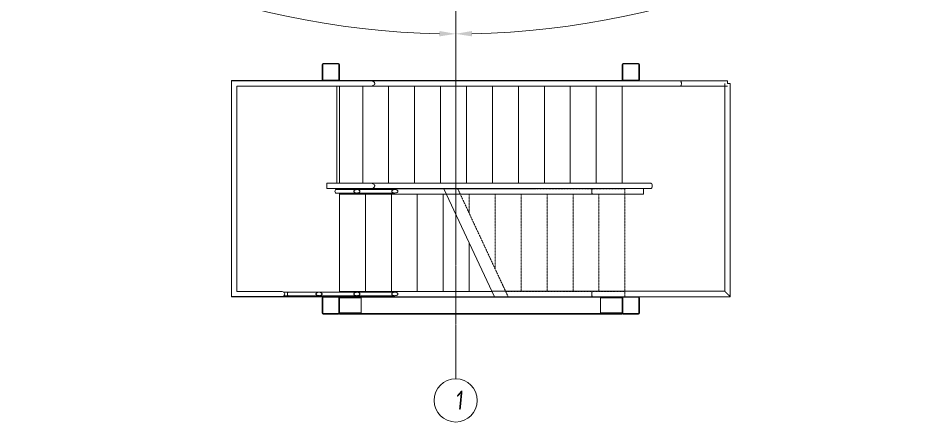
# Model space of a CAD drawing. Header units: millimetres. Extents: x 223 to 163467, y -12002 to 99672.
# Drawn here: x 103883 to 112207, y 8123 to 11862 of the extents above; entities that cross this region are included whole.
import ezdxf

# ---------------------------------------------------------------- set-up
doc = ezdxf.new("R2010")
doc.units = ezdxf.units.MM
for name, pattern in [('ADSK_Линия сетки', [21, 12, -3, 3, -3]), ('Сверху', [3.96875, 2.38125, -1.5875]), ('Скрытая_2_', [7.14375, 4.7625, -2.38125])]:
    doc.linetypes.add(name, pattern=pattern)
for name, color, linetype, lineweight in [('A-ANNO-DIMS', 7, 'Continuous', 9), ('A-FLOR', 7, 'Continuous', 9), ('S-BEAM', 7, 'Continuous', 9), ('S-COLS', 7, 'Continuous', 9), ('S-FSTN', 7, 'Continuous', 9), ('S-GRID', 7, 'Continuous', 9), ('S-GRID-IDEN', 7, 'Continuous', 9), ('S-STRS', 7, 'Continuous', 9), ('S-STRS-MBND', 7, 'Сверху', 9), ('Ограждение', 7, 'Continuous', 9)]:
    doc.layers.add(name, color=color, linetype=linetype, lineweight=lineweight)
doc.styles.add('GOST Common_I', font='ARIALN.TTF', dxfattribs={"height": 175})
doc.styles.add('GOST Common_I_6', font='ARIALN.TTF', dxfattribs={"height": 125})
doc.dimstyles.new('Диагональ_-_Gost_2_5мм', dxfattribs={"dimscale": 304.8, "dimtxt": 125.714375, "dimasz": 0.492126, "dimexe": 0.393701, "dimexo": 0.246063, "dimgap": 0.287073, "dimtad": 1, "dimdec": 0, "dimzin": 0, "dimdsep": 46, "dimtxsty": 'GOST Common_I_6', "dimsah": 1, "dimcen": 0.09, "dimdle": 0.393701, "dimazin": 0, "dimtfac": 1, "dimtdec": 4, "dimtix": 1, "dimtmove": 0, "dimatfit": 3, "dimfxl": 1, "dimtvp": 1, "dimtfill": 1, "dimtolj": 1, "dimtzin": 0, "dimarcsym": 2})

# ---------------------------------------------------------------- blocks, each defined once
blk = doc.blocks.new('Труба квадратного сечения _ТУ 36-2287-80_-Колонна - труба160x5-839524-2 этаж')
at = {"layer": 'S-COLS'}
h = blk.add_hatch(dxfattribs=at)
h.set_pattern_fill('FP_15', color=256, style=0, pattern_type=2)
h.set_pattern_definition([(315, (10007.61, -335.5), (125.7236, 125.7236), []), (315, (10198.11, -335.5), (125.7236, 125.7236), [])])
h.paths.add_polyline_path([(-80, 70), (-80, -70), (-77.1, -77.1), (-70, -80), (70, -80), (77.1, -77.1), (80, -70), (80, 70), (77.1, 77.1), (70, 80), (-70, 80), (-77.1, 77.1)], flags=0)
h.paths.add_polyline_path([(-75, -70), (-75, 70), (-73.5, 73.5), (-70, 75), (70, 75), (73.5, 73.5), (75, 70), (75, -70), (73.1, -73.7), (70, -75), (-70, -75), (-73.5, -73.5)], flags=0)
for p, q in [((-80, 70), (-80, -70)), ((-75, -70), (-75, 70)), ((70, 80), (-70, 80)), ((-70, 75), (70, 75)), ((75, 70), (75, -70)), ((80, -70), (80, 70)), ((70, -75), (-70, -75)), ((-70, -80), (70, -80))]:
    blk.add_line(p, q, dxfattribs=at)
for centre, radius, start, end in [((-70, 70), 10, 90, 180), ((-70, 70), 5, 90, 180), ((70, 70), 10, 0, 90), ((70, 70), 5, 360, 90), ((-70, -70), 10, 180, 270), ((-70, -70), 5, 180, 270), ((70, -70), 10, 270, 360), ((70, -70), 5, 270, 0)]:
    blk.add_arc(centre, radius, start, end, dxfattribs=at)
blk = doc.blocks.new('Труба квадратного сечения _ТУ 36-2287-80_-Колонна - труба160x5-V2-2 этаж')
at = {"layer": 'S-COLS'}
h = blk.add_hatch(dxfattribs=at)
h.set_pattern_fill('FP_16', color=256, style=0, pattern_type=2)
h.set_pattern_definition([(315, (10007.61, 2439.5), (125.7236, 125.7236), []), (315, (10198.11, 2439.5), (125.7236, 125.7236), [])])
h.paths.add_polyline_path([(-80, 70), (-80, -70), (-77.1, -77.1), (-70, -80), (70, -80), (77.1, -77.1), (80, -70), (80, 70), (77.1, 77.1), (70, 80), (-70, 80), (-77.1, 77.1)], flags=0)
h.paths.add_polyline_path([(-75, 70), (-73.5, 73.5), (-70, 75), (70, 75), (73.5, 73.5), (75, 69.9), (75, -70), (73.1, -73.7), (70, -75), (-70, -75), (-73.5, -73.5), (-75, -70), (-75, 69.9)], flags=0)
for p, q in [((-80, 70), (-80, -70)), ((-75, -70), (-75, 70)), ((70, 80), (-70, 80)), ((-70, 75), (70, 75)), ((75, 70), (75, -70)), ((80, -70), (80, 70)), ((70, -75), (-70, -75)), ((-70, -80), (70, -80))]:
    blk.add_line(p, q, dxfattribs=at)
for centre, radius, start, end in [((-70, 70), 10, 90, 180), ((-70, 70), 5, 90, 180), ((70, 70), 10, 0, 90), ((70, 70), 5, 360, 90), ((-70, -70), 10, 180, 270), ((-70, -70), 5, 180, 270), ((70, -70), 10, 270, 360), ((70, -70), 5, 270, 0)]:
    blk.add_arc(centre, radius, start, end, dxfattribs=at)
blk = doc.blocks.new('Труба квадратного сечения _ТУ 36-2287-80_-Колонна - труба160x5-V3-2 этаж')
at = {"layer": 'S-COLS'}
h = blk.add_hatch(dxfattribs=at)
h.set_pattern_fill('FP_17', color=256, style=0, pattern_type=2)
h.set_pattern_definition([(315, (7847.61, -335.5), (125.7236, 125.7236), []), (315, (8038.11, -335.5), (125.7236, 125.7236), [])])
h.paths.add_polyline_path([(-80, 67.7), (-80, -70), (-77.1, -77.1), (-70, -80), (70, -80), (77.1, -77.1), (80, -70), (80, 70), (77.1, 77.1), (70, 80), (-70, 80), (-77.1, 77.1), (-80, 70)], flags=0)
h.paths.add_polyline_path([(-75, 70), (-73.5, 73.5), (-70, 75), (70, 75), (73.5, 73.5), (75, 70), (75, -70), (73.5, -73.5), (70, -75), (-70, -75), (-73.5, -73.5), (-75, -70), (-75, 67.7)], flags=0)
for p, q in [((-80, 70), (-80, -70)), ((-75, -70), (-75, 70)), ((70, 80), (-70, 80)), ((-70, 75), (70, 75)), ((75, 70), (75, -70)), ((80, -70), (80, 70)), ((70, -75), (-70, -75)), ((-70, -80), (70, -80))]:
    blk.add_line(p, q, dxfattribs=at)
for centre, radius, start, end in [((-70, 70), 10, 90, 180), ((-70, 70), 5, 90, 180), ((70, 70), 10, 0, 90), ((70, 70), 5, 360, 90), ((-70, -70), 10, 180, 270), ((-70, -70), 5, 180, 270), ((70, -70), 10, 270, 360), ((70, -70), 5, 270, 0)]:
    blk.add_arc(centre, radius, start, end, dxfattribs=at)
blk = doc.blocks.new('Труба квадратного сечения _ТУ 36-2287-80_-Колонна - труба160x5-V4-2 этаж')
at = {"layer": 'S-COLS'}
h = blk.add_hatch(dxfattribs=at)
h.set_pattern_fill('FP_18', color=256, style=0, pattern_type=2)
h.set_pattern_definition([(315, (7847.61, 2439.5), (125.7236, 125.7236), []), (315, (8038.11, 2439.5), (125.7236, 125.7236), [])])
h.paths.add_polyline_path([(-80, 69.9), (-80, -70), (-77.1, -77.1), (-70, -80), (70, -80), (77.1, -77.1), (80, -70), (80, 70), (77.1, 77.1), (70, 80), (-70, 80), (-77.1, 77.1), (-80, 70)], flags=0)
h.paths.add_polyline_path([(-75, 70), (-73.5, 73.5), (-70, 75), (70, 75), (73.5, 73.5), (75, 69.9), (75, -70), (73.5, -73.5), (70, -75), (-70, -75), (-73.5, -73.5), (-75, -70), (-75, 69.9)], flags=0)
for p, q in [((-80, 70), (-80, -70)), ((-75, -70), (-75, 70)), ((70, 80), (-70, 80)), ((-70, 75), (70, 75)), ((75, 70), (75, -70)), ((80, -70), (80, 70)), ((70, -75), (-70, -75)), ((-70, -80), (70, -80))]:
    blk.add_line(p, q, dxfattribs=at)
for centre, radius, start, end in [((-70, 70), 10, 90, 180), ((-70, 70), 5, 90, 180), ((70, 70), 10, 0, 90), ((70, 70), 5, 360, 90), ((-70, -70), 10, 180, 270), ((-70, -70), 5, 180, 270), ((70, -70), 10, 270, 360), ((70, -70), 5, 270, 0)]:
    blk.add_arc(centre, radius, start, end, dxfattribs=at)
blk = doc.blocks.new('Труба квадратного сечения _ТУ 36-2287-80_ Балки - труба160x5-717054-2 этаж')
at = {"layer": 'S-BEAM'}
for p, q in [((-1309, 70), (-1309, 80)), ((1305, 80), (123.2, 80)), ((1305, 80), (1305, 70)), ((-1309, -80), (-1309, -70)), ((-1309, -80), (1305, -80)), ((1305, -70), (1305, -80))]:
    blk.add_line(p, q, dxfattribs=at)
at = {"layer": 'S-BEAM', "linetype": 'Скрытая_2_'}
for p, q in [((1305, 75), (-1309, 75)), ((1305, -75), (-1309, -75))]:
    blk.add_line(p, q, dxfattribs=at)
blk = doc.blocks.new('ог9 - ог1-756485-2 этаж')
at = {"layer": 'Ограждение', "lineweight": 15}
for p, q in [((16.8, -7929.5), (-1253.6, -7929.5)), ((-1253.6, -7929.5), (-1253.6, -9925.7)), ((-1205.3, -9877.4), (-1205.3, -7977.8)), ((-1205.3, -7977.8), (16.8, -7977.8)), ((-792.8, -9877.4), (-1205.3, -9877.4)), ((-1253.6, -9925.7), (-792.8, -9925.7))]:
    blk.add_line(p, q, dxfattribs=at)
at = {"layer": 'Ограждение'}
for p, q in [((2898.9, -7928.7), (28.2, -7928.7)), ((28.2, -7978.7), (2898.9, -7978.7)), ((3334.5, -7928.7), (2898.9, -7928.7)), ((2898.9, -7978.7), (3334.5, -7978.7)), ((3334.5, -7928.7), (3334.5, -7954.7)), ((-730.7, -9885.6), (-770.6, -9885.6)), ((-444.8, -9885.6), (-730.7, -9885.6)), ((-94.1, -9885.6), (-444.8, -9885.6)), ((256.5, -9885.6), (-94.1, -9885.6)), ((-770.6, -9917.6), (-730.7, -9917.6)), ((-730.7, -9917.6), (-444.8, -9917.6)), ((-444.8, -9917.6), (-94.1, -9917.6)), ((-94.1, -9917.6), (256.5, -9917.6))]:
    blk.add_line(p, q, dxfattribs=at)
at = {"layer": 'Ограждение', "lineweight": 15, "flags": 128}
for points in [[(28.2, -7928.7), (22.5, -7928.9), (16.8, -7929.5)], [(16.8, -7977.8), (22.5, -7978.5), (28.2, -7978.7)], [(28.2, -7978.7), (37.3, -7978.1), (46, -7976.5), (53.9, -7973.9), (60.7, -7970.4), (66.1, -7966.2), (69.9, -7961.4), (71.8, -7956.3), (71.8, -7951.1), (69.9, -7945.9), (66.1, -7941.2), (60.7, -7936.9), (53.9, -7933.4), (46, -7930.8), (37.3, -7929.2), (28.2, -7928.7)], [(-792.8, -9925.7), (-784.6, -9923.9), (-777.2, -9921.2), (-770.8, -9917.7), (-765.8, -9913.6), (-762.3, -9909), (-760.6, -9904.1), (-760.6, -9899), (-762.3, -9894.1), (-765.8, -9889.5), (-770.8, -9885.4), (-777.2, -9881.9), (-784.6, -9879.2), (-792.8, -9877.4)], [(-444.8, -9885.6), (-450.6, -9885.9), (-456.2, -9886.9), (-461.3, -9888.6), (-465.6, -9890.8), (-469.1, -9893.6), (-471.5, -9896.6), (-472.7, -9899.9), (-472.7, -9903.2), (-471.5, -9906.5), (-469.1, -9909.6), (-465.6, -9912.3), (-461.3, -9914.5), (-456.2, -9916.2), (-450.6, -9917.2), (-444.8, -9917.6)], [(-444.8, -9917.6), (-439, -9917.2), (-433.4, -9916.2), (-428.3, -9914.5), (-423.9, -9912.3), (-420.5, -9909.6), (-418.1, -9906.5), (-416.9, -9903.2), (-416.9, -9899.9), (-418.1, -9896.6), (-420.5, -9893.6), (-423.9, -9890.8), (-428.3, -9888.6), (-433.4, -9886.9), (-439, -9885.9), (-444.8, -9885.6)], [(-94.1, -9885.6), (-100, -9885.9), (-105.6, -9886.9), (-110.6, -9888.6), (-115, -9890.8), (-118.4, -9893.6), (-120.8, -9896.6), (-122, -9899.9), (-122, -9903.2), (-120.8, -9906.5), (-118.4, -9909.6), (-115, -9912.3), (-110.6, -9914.5), (-105.6, -9916.2), (-100, -9917.2), (-94.1, -9917.6)], [(-94.1, -9917.6), (-88.3, -9917.2), (-82.7, -9916.2), (-77.7, -9914.5), (-73.3, -9912.3), (-69.9, -9909.6), (-67.5, -9906.5), (-66.3, -9903.2), (-66.3, -9899.9), (-67.5, -9896.6), (-69.9, -9893.6), (-73.3, -9890.8), (-77.7, -9888.6), (-82.7, -9886.9), (-88.3, -9885.9), (-94.1, -9885.6)], [(256.5, -9885.6), (250.7, -9885.9), (245.1, -9886.9), (240, -9888.6), (235.6, -9890.8), (232.2, -9893.6), (229.8, -9896.6), (228.6, -9899.9), (228.6, -9903.2), (229.8, -9906.5), (232.2, -9909.6), (235.6, -9912.3), (240, -9914.5), (245.1, -9916.2), (250.7, -9917.2), (256.5, -9917.6)], [(256.5, -9917.6), (262.3, -9917.2), (267.9, -9916.2), (273, -9914.5), (277.3, -9912.3), (280.8, -9909.6), (283.2, -9906.5), (284.4, -9903.2), (284.4, -9899.9), (283.2, -9896.6), (280.8, -9893.6), (277.3, -9890.8), (273, -9888.6), (267.9, -9886.9), (262.3, -9885.9), (256.5, -9885.6)]]:
    blk.add_lwpolyline(points, dxfattribs=at)
at = {"layer": 'Ограждение'}
for points, knots in [([(2898.9, -7928.7), (2899.6, -7928.7), (2900.9, -7929.2), (2902.8, -7931.8), (2904.5, -7935.8), (2905.7, -7941), (2906.5, -7947.1), (2906.9, -7955.9), (2906.1, -7964.6), (2904.5, -7971.5), (2902.8, -7975.6), (2900.9, -7978.1), (2899.6, -7978.7), (2898.9, -7978.7)], [0, 0, 0, 0, 0.083333, 0.166667, 0.25, 0.333333, 0.416667, 0.5, 0.666667, 0.75, 0.833333, 0.916667, 1, 1, 1, 1]), ([(-730.7, -9885.6), (-731.1, -9885.6), (-732, -9885.9), (-733.2, -9887.5), (-734.2, -9890.1), (-735.3, -9894.6), (-735.9, -9901.6), (-735.3, -9908.5), (-734.2, -9913), (-733.2, -9915.6), (-732, -9917.2), (-731.1, -9917.6), (-730.7, -9917.6)], [-1, -1, -1, -1, -0.916667, -0.833333, -0.75, -0.666667, -0.5, -0.333333, -0.25, -0.166667, -0.083333, 0, 0, 0, 0])]:
    blk.add_open_spline(points, degree=3, knots=knots, dxfattribs=at)
blk = doc.blocks.new('ог27 - ог1-760395-2 этаж')
at = {"layer": 'Ограждение'}
for p, q in [((-94.1, -8935.6), (-288.3, -8935.6)), ((-288.3, -8967.6), (-94.1, -8967.6)), ((256.5, -8935.6), (-94.1, -8935.6)), ((-94.1, -8967.6), (256.5, -8967.6))]:
    blk.add_line(p, q, dxfattribs=at)
at = {"layer": 'Ограждение', "lineweight": 15, "flags": 128}
for points in [[(-94.1, -8935.6), (-100, -8935.9), (-105.6, -8936.9), (-110.6, -8938.6), (-115, -8940.8), (-118.4, -8943.6), (-120.8, -8946.6), (-122, -8949.9), (-122, -8953.2), (-120.8, -8956.5), (-118.4, -8959.6), (-115, -8962.3), (-110.6, -8964.5), (-105.6, -8966.2), (-100, -8967.2), (-94.1, -8967.6)], [(-94.1, -8967.6), (-88.3, -8967.2), (-82.7, -8966.2), (-77.7, -8964.5), (-73.3, -8962.3), (-69.9, -8959.6), (-67.5, -8956.5), (-66.3, -8953.2), (-66.3, -8949.9), (-67.5, -8946.6), (-69.9, -8943.6), (-73.3, -8940.8), (-77.7, -8938.6), (-82.7, -8936.9), (-88.3, -8935.9), (-94.1, -8935.6)], [(256.5, -8935.6), (250.7, -8935.9), (245.1, -8936.9), (240, -8938.6), (235.6, -8940.8), (232.2, -8943.6), (229.8, -8946.6), (228.6, -8949.9), (228.6, -8953.2), (229.8, -8956.5), (232.2, -8959.6), (235.6, -8962.3), (240, -8964.5), (245.1, -8966.2), (250.7, -8967.2), (256.5, -8967.6)], [(256.5, -8967.6), (262.3, -8967.2), (267.9, -8966.2), (273, -8964.5), (277.3, -8962.3), (280.8, -8959.6), (283.2, -8956.5), (284.4, -8953.2), (284.4, -8949.9), (283.2, -8946.6), (280.8, -8943.6), (277.3, -8940.8), (273, -8938.6), (267.9, -8936.9), (262.3, -8935.9), (256.5, -8935.6)]]:
    blk.add_lwpolyline(points, dxfattribs=at)
at = {"layer": 'Ограждение'}
blk.add_ellipse((-288.3, -8951.6), major_axis=(0, 16), ratio=0.570396, start_param=0, end_param=3.141593, dxfattribs=at)
blk = doc.blocks.new('ог28 - ог1-760413-2 этаж')
at = {"layer": 'Ограждение', "lineweight": 15}
for p, q in [((-372, -8877.4), (-372, -8925.7)), ((16.8, -8877.4), (-372, -8877.4)), ((-372, -8925.7), (16.8, -8925.7))]:
    blk.add_line(p, q, dxfattribs=at)
at = {"layer": 'Ограждение'}
for p, q in [((2623.3, -8876.6), (28.2, -8876.6)), ((28.2, -8926.6), (2623.3, -8926.6))]:
    blk.add_line(p, q, dxfattribs=at)
at = {"layer": 'Ограждение', "lineweight": 15, "flags": 128}
for points in [[(28.2, -8876.6), (22.5, -8876.8), (16.8, -8877.4)], [(28.2, -8926.6), (37.3, -8926), (46, -8924.4), (53.9, -8921.8), (60.7, -8918.3), (66.1, -8914.1), (69.9, -8909.3), (71.8, -8904.2), (71.8, -8898.9), (69.9, -8893.8), (66.1, -8889.1), (60.7, -8884.8), (53.9, -8881.3), (46, -8878.7), (37.3, -8877.1), (28.2, -8876.6)], [(16.8, -8925.7), (22.5, -8926.3), (28.2, -8926.6)]]:
    blk.add_lwpolyline(points, dxfattribs=at)
at = {"layer": 'Ограждение'}
blk.add_ellipse((2623.3, -8901.6), major_axis=(0, 25), ratio=0.570396, start_param=3.141593, end_param=6.283185, dxfattribs=at)
blk = doc.blocks.new('ог29 - ог1-760435-2 этаж')
at = {"layer": 'Ограждение'}
for p, q in [((734.2, -8976.6), (2085.1, -8976.6)), ((2085.1, -8976.6), (2556, -8976.6)), ((2556, -8926.6), (2556, -8976.6))]:
    blk.add_line(p, q, dxfattribs=at)
blk.add_open_spline([(2085.1, -8976.6), (2084.5, -8976.6), (2083.1, -8976), (2081.2, -8973.5), (2079.5, -8969.4), (2078.3, -8964.2), (2077.5, -8958.1), (2077.1, -8949.4), (2077.9, -8940.7), (2079.5, -8933.7), (2081.2, -8929.7), (2083.1, -8927.1), (2084.5, -8926.6), (2085.1, -8926.6)], degree=3, knots=[0, 0, 0, 0, 0.083333, 0.166667, 0.25, 0.333333, 0.416667, 0.5, 0.666667, 0.75, 0.833333, 0.916667, 1, 1, 1, 1], dxfattribs=at)
blk = doc.blocks.new('ARM_пластина - ARM_пластина-818411-2 этаж')
at = {"layer": 'S-FSTN'}
for p, q in [((-70, 100), (-70, -100)), ((70, -100), (70, 100)), ((-70, -100), (70, -100))]:
    blk.add_line(p, q, dxfattribs=at)
blk = doc.blocks.new('ог10 - ог1-974728-2 этаж')
at = {"layer": 'Ограждение'}
for p, q in [((3308.4, -7952.6), (3308.4, -9876.6)), ((3332.4, -7952.6), (3358.4, -7952.6)), ((3358.4, -9926.6), (3358.4, -7952.6)), ((2085.1, -9876.6), (1153.8, -9876.6)), ((3308.4, -9876.6), (2085.1, -9876.6)), ((1177.2, -9926.6), (2085.1, -9926.6)), ((2085.1, -9926.6), (3358.4, -9926.6))]:
    blk.add_line(p, q, dxfattribs=at)
for points, knots in [([(2085.1, -9926.6), (2084.5, -9926.6), (2083.1, -9926), (2081.2, -9923.5), (2079.5, -9919.4), (2078.3, -9914.2), (2077.5, -9908.1), (2077.1, -9899.4), (2077.9, -9890.7), (2079.5, -9883.7), (2081.2, -9879.7), (2083.1, -9877.1), (2084.5, -9876.6), (2085.1, -9876.6)], [0, 0, 0, 0, 0.083333, 0.166667, 0.25, 0.333333, 0.416667, 0.5, 0.666667, 0.75, 0.833333, 0.916667, 1, 1, 1, 1]), ([(3358.4, -9926.6), (3358.4, -9926.6), (3358, -9926.1), (3356.6, -9924.7), (3355.2, -9923.3), (3353.6, -9921.7), (3352.2, -9920.4), (3350.8, -9918.9), (3348.7, -9916.8), (3346.4, -9914.5), (3344.5, -9912.6), (3343, -9911.1), (3341.5, -9909.6), (3339.9, -9908), (3338.3, -9906.4), (3336.7, -9904.8), (3335.1, -9903.2), (3333.4, -9901.6), (3331.8, -9899.9), (3330.2, -9898.3), (3328.5, -9896.7), (3327, -9895.1), (3325.4, -9893.5), (3323.9, -9892), (3322.4, -9890.5), (3320.9, -9889), (3319.5, -9887.7), (3317.8, -9885.9), (3316.1, -9884.2), (3314.6, -9882.7), (3313.2, -9881.4), (3311.7, -9879.8), (3310.3, -9878.4), (3308.9, -9877), (3308.4, -9876.6), (3308.4, -9876.6)], [0, 0, 0, 0, 0.083333, 0.125, 0.166667, 0.208333, 0.229167, 0.25, 0.291667, 0.333333, 0.354167, 0.375, 0.395833, 0.416667, 0.4375, 0.458333, 0.479167, 0.5, 0.520833, 0.541667, 0.5625, 0.583333, 0.604167, 0.625, 0.645833, 0.666667, 0.6875, 0.708333, 0.75, 0.770833, 0.791667, 0.833333, 0.875, 0.916667, 1, 1, 1, 1])]:
    blk.add_open_spline(points, degree=3, knots=knots, dxfattribs=at)
blk = doc.blocks.new('1709 КДП Вышка Наруж_ лестница_rvt-1-2 этаж')
at = {"layer": 'A-FLOR'}
for p, q in [((-405.5, -7927.6), (-1255.5, -7927.6)), ((-1255.5, -7927.6), (-1255.5, -9927.6)), ((-255.5, -7927.6), (-265.5, -7927.6)), ((-255.5, -7929.5), (-255.5, -7927.6)), ((-255.5, -8877.4), (-255.5, -7977.8)), ((-255.5, -8927.6), (-255.5, -8925.7)), ((-1255.5, -9927.6), (-405.5, -9927.6)), ((-265.5, -9927.6), (-255.5, -9927.6))]:
    blk.add_line(p, q, dxfattribs=at)
at = {"layer": 'S-STRS'}
for p, q in [((-280.5, -8877.4), (-280.5, -7977.8)), ((2359.5, -7927.6), (-255.5, -7927.6)), ((-40.5, -8877.4), (-40.5, -7977.8)), ((199.5, -8876.6), (199.5, -7978.7)), ((439.5, -8876.6), (439.5, -7978.7)), ((679.5, -8876.6), (679.5, -7978.7)), ((919.5, -8876.6), (919.5, -7978.7)), ((1159.5, -8876.6), (1159.5, -7978.7)), ((1399.5, -8876.6), (1399.5, -7978.7)), ((1639.5, -8876.6), (1639.5, -7978.7)), ((1879.5, -8876.6), (1879.5, -7978.7)), ((2119.5, -8876.7), (2119.5, -7978.7)), ((2359.5, -7928.8), (2359.5, -7927.6)), ((2359.5, -8876.6), (2359.5, -7978.6)), ((-255.5, -8927.6), (-255.5, -8935.6)), ((-255.5, -8927.6), (711.3, -8927.6)), ((-255.5, -8967.5), (-255.5, -8977.6)), ((-255.5, -8977.6), (-15.5, -8977.6)), ((-255.5, -8977.6), (-255.5, -9877.6)), ((-15.5, -8977.6), (224.5, -8977.6)), ((-15.5, -8977.6), (-15.5, -9877.6)), ((224.5, -8977.6), (464.5, -8977.6)), ((224.5, -8977.6), (224.5, -9877.6)), ((464.5, -8977.6), (704.5, -8977.6)), ((464.5, -8977.6), (464.5, -9877.6)), ((704.5, -8977.6), (734.7, -8977.6)), ((704.5, -8977.6), (704.5, -9877.6)), ((1559.8, -8927.6), (711.3, -8927.6)), ((944.5, -9427.6), (944.5, -9877.6)), ((-255.5, -9877.6), (-255.5, -9885.6)), ((-255.5, -9877.6), (-15.5, -9877.6)), ((-15.5, -9877.6), (224.5, -9877.6)), ((224.5, -9877.6), (464.5, -9877.6)), ((464.5, -9877.6), (704.5, -9877.6)), ((704.5, -9877.6), (944.5, -9877.6)), ((944.5, -9877.6), (1154.3, -9877.6)), ((-255.5, -9917.6), (-255.5, -9927.6)), ((-255.5, -9927.6), (1177.6, -9927.6))]:
    blk.add_line(p, q, dxfattribs=at)
at = {"layer": 'S-STRS', "linetype": 'Сверху'}
for p, q in [((-40.5, -8877.4), (-40.5, -7977.8)), ((199.5, -8876.6), (199.5, -7978.7)), ((439.5, -8876.6), (439.5, -7978.7)), ((679.5, -8876.6), (679.5, -7978.7)), ((919.5, -8876.6), (919.5, -7978.7)), ((1159.5, -8876.6), (1159.5, -7978.7)), ((1399.5, -8876.6), (1399.5, -7978.7)), ((1639.5, -8876.6), (1639.5, -7978.7)), ((1879.5, -8876.6), (1879.5, -7978.7)), ((2119.5, -8876.7), (2119.5, -7978.7)), ((2359.5, -8876.6), (2359.5, -7978.6)), ((-255.5, -8977.6), (-255.5, -9877.6)), ((-15.5, -8977.6), (-15.5, -9877.6)), ((224.5, -8977.6), (224.5, -9877.6)), ((464.5, -8977.6), (464.5, -9877.6)), ((704.5, -8977.6), (704.5, -9877.6)), ((944.5, -9427.6), (944.5, -9877.6))]:
    blk.add_line(p, q, dxfattribs=at)
at = {"layer": 'S-STRS-MBND', "linetype": 'Continuous'}
blk.add_line((1177.6, -9927.6), (711.3, -8927.6), dxfattribs=at)
at = {"layer": 'S-STRS-MBND'}
for p, q in [((838.3, -8927.6), (2384.5, -8927.6)), ((1304.6, -9927.6), (838.3, -8927.6)), ((861.7, -8977.6), (2384.5, -8977.6)), ((944.5, -8977.6), (944.5, -9155.3)), ((944.5, -8977.6), (944.5, -9155.3)), ((1184.5, -8977.6), (1184.5, -9669.9)), ((1184.5, -8977.6), (1184.5, -9669.9)), ((1424.5, -8977.6), (1424.5, -9877.6)), ((1424.5, -8977.6), (1424.5, -9877.6)), ((1664.5, -8977.6), (1664.5, -9877.6)), ((1664.5, -8977.6), (1664.5, -9877.6)), ((1904.5, -8977.6), (1904.5, -9877.6)), ((1904.5, -8977.6), (1904.5, -9877.6)), ((2144.5, -8977.6), (2144.5, -9877.6)), ((2144.5, -8977.6), (2144.5, -9877.6)), ((2384.5, -8977.6), (2384.5, -8927.6)), ((2384.5, -8977.6), (2384.5, -9877.6)), ((1281.3, -9877.6), (2384.5, -9877.6)), ((2384.5, -9927.6), (2384.5, -9877.6)), ((1304.6, -9927.6), (2384.5, -9927.6))]:
    blk.add_line(p, q, dxfattribs=at)
at = {"lineweight": 9}
for name, p, rotation in [('Труба квадратного сечения _ТУ 36-2287-80_-Колонна - труба160x5-V3-2 этаж', (-335.5, -7847.6), 89.99999999999955), ('Труба квадратного сечения _ТУ 36-2287-80_-Колонна - труба160x5-V4-2 этаж', (2439.5, -7847.6), 89.99999999999955), ('Труба квадратного сечения _ТУ 36-2287-80_-Колонна - труба160x5-839524-2 этаж', (-335.5, -10007.6), 89.99999999999955), ('ARM_пластина - ARM_пластина-818411-2 этаж', (-155.5, -10007.6), 89.9999999999999), ('ARM_пластина - ARM_пластина-818411-2 этаж', (2259.5, -10007.6), 269.9999999999997), ('Труба квадратного сечения _ТУ 36-2287-80_-Колонна - труба160x5-V2-2 этаж', (2439.5, -10007.6), 89.99999999999955)]:
    blk.add_blockref(name, p, dxfattribs=dict(at, rotation=rotation))
for name, p in [('ог9 - ог1-756485-2 этаж', (0, 0)), ('ог10 - ог1-974728-2 этаж', (0, 0)), ('ог28 - ог1-760413-2 этаж', (0, 0)), ('ог27 - ог1-760395-2 этаж', (0, 0)), ('ог29 - ог1-760435-2 этаж', (0, 0)), ('Труба квадратного сечения _ТУ 36-2287-80_ Балки - труба160x5-717054-2 этаж', (1054.5, -10007.6))]:
    blk.add_blockref(name, p, dxfattribs=at)
blk = doc.blocks.new('Ось сетки - D8-489723-1 этаж')
at = {"layer": 'S-GRID-IDEN'}
for start, end in [(360, 180), (180, 360)]:
    blk.add_arc((0, 0), 4, start, end, dxfattribs=at)
blk = doc.blocks.new('*D338')
at = {"layer": 'A-ANNO-DIMS', "color": 0, "lineweight": -2, "transparency": 16777216}
for p, q in [((92115.2, 13595.1), (91913.7, 13796.7)), ((86612.7, 11315.9), (86612.7, 11600.9))]:
    blk.add_line(p, q, dxfattribs=at)
blk.add_arc((86612.7, 19097.7), 7616.7, 271.12837, 313.87163, dxfattribs=at)
at = {"layer": 'A-ANNO-DIMS', "color": 0, "transparency": 16777216}
for points in [[(91873.9, 13624.6), (91908.9, 13588.9), (91998.5, 13711.8)], [(86762.9, 11457.4), (86762.4, 11507.4), (86612.7, 11480.9)]]:
    blk.add_solid(points, dxfattribs=at)
at = {"layer": 'Defpoints', "color": 0, "transparency": 16777216}
for p in [(86612.7, 19097.7), (92168.2, 13542.1), (88584, 11740.4), (86612.7, 11240.9)]:
    blk.add_point(p, dxfattribs=at)
at = {"layer": 'A-ANNO-DIMS', "color": 0, "transparency": 16777216, "insert": (89470.1, 12199.3), "char_height": 125, "width": 588.088, "attachment_point": 5, "rotation": 22.5, "style": 'GOST Common_I_6', "bg_fill": 3, "box_fill_scale": 1.1, "bg_fill_color": 256, "bg_fill_true_color": 13158600, "bg_fill_transparency": 0}
blk.add_mtext('\\A1;45.00°', dxfattribs=at)
blk = doc.blocks.new('*D340')
at = {"layer": 'A-ANNO-DIMS', "color": 0, "lineweight": -2, "transparency": 16777216}
for p, q in [((81110.1, 13595.1), (81311.7, 13796.7)), ((86612.7, 11315.9), (86612.7, 11600.9))]:
    blk.add_line(p, q, dxfattribs=at)
blk.add_arc((86612.7, 19097.7), 7616.7, 226.12837, 268.87163, dxfattribs=at)
at = {"layer": 'A-ANNO-DIMS', "color": 0, "transparency": 16777216}
for points in [[(81316.4, 13588.9), (81351.4, 13624.6), (81226.8, 13711.8)], [(86462.9, 11507.4), (86462.4, 11457.4), (86612.7, 11480.9)]]:
    blk.add_solid(points, dxfattribs=at)
at = {"layer": 'Defpoints', "color": 0, "transparency": 16777216}
for p in [(86612.7, 19097.7), (81057.1, 13542.1), (82804.3, 12501.4), (86612.7, 11240.9)]:
    blk.add_point(p, dxfattribs=at)
at = {"layer": 'A-ANNO-DIMS', "color": 0, "transparency": 16777216, "insert": (83755.3, 12199.3), "char_height": 125, "width": 588.088, "attachment_point": 5, "rotation": 337.5, "style": 'GOST Common_I_6', "bg_fill": 3, "box_fill_scale": 1.1, "bg_fill_color": 256, "bg_fill_true_color": 13158600, "bg_fill_transparency": 0}
blk.add_mtext('\\A1;45.00°', dxfattribs=at)
blk = doc.blocks.new('оси')
at = {"layer": 'S-GRID', "linetype": 'ADSK_Линия сетки'}
blk.add_line((86612.7, 19097.7), (86612.7, 8288.8), dxfattribs=at)
at = {"layer": 'S-GRID-IDEN', "xscale": 49.99999999999996, "yscale": 49.99999999999996, "zscale": 49.99999999999996, "rotation": 179.9999999998928}
blk.add_blockref('Ось сетки - D8-489723-1 этаж', (86612.7, 8088.8), dxfattribs=at)
at = {"layer": 'S-GRID-IDEN', "insert": (86581.5, 8168.5), "char_height": 175, "width": 101.013, "attachment_point": 1, "rotation": 7.92289, "style": 'GOST Common_I'}
blk.add_mtext('\\fGOST Common|b0|i1|c204|p34|;\\W.9;1', dxfattribs=at)
at = {"layer": 'A-ANNO-DIMS'}
dim = blk.add_angular_dim_3p(base=(88584, 11740.4), center=(86612.7, 19097.7), p1=(86612.7, 11240.9), p2=(92168.2, 13542.1), dimstyle='Диагональ_-_Gost_2_5мм', override={"dimpost": '<>', "dimfxl": 6013.290219}, dxfattribs=at)
dim.commit()
dim.dimension.update_dxf_attribs({"geometry": '*D338', "text_midpoint": (89470.1, 12199.3)})
dim = blk.add_angular_dim_3p(base=(82804.3, 12501.4), center=(86612.7, 19097.7), p1=(81057.1, 13542.1), p2=(86612.7, 11240.9), dimstyle='Диагональ_-_Gost_2_5мм', override={"dimpost": '<>', "dimfxl": 6013.290219}, dxfattribs=at)
dim.commit()
dim.dimension.update_dxf_attribs({"geometry": '*D340', "text_midpoint": (83755.3, 12199.3)})

msp = doc.modelspace()

# ---------------------------------------------------------------- block references
at = {"lineweight": 15}
msp.add_blockref('1709 КДП Вышка Наруж_ лестница_rvt-1-2 этаж', (107111.4, 19209.2), dxfattribs=at)

# ---------------------------------------------------------------- next in the draw order: block references
msp.add_blockref('оси', (21318.3, 233.9), dxfattribs=at)

doc.saveas('drawing.dxf')
